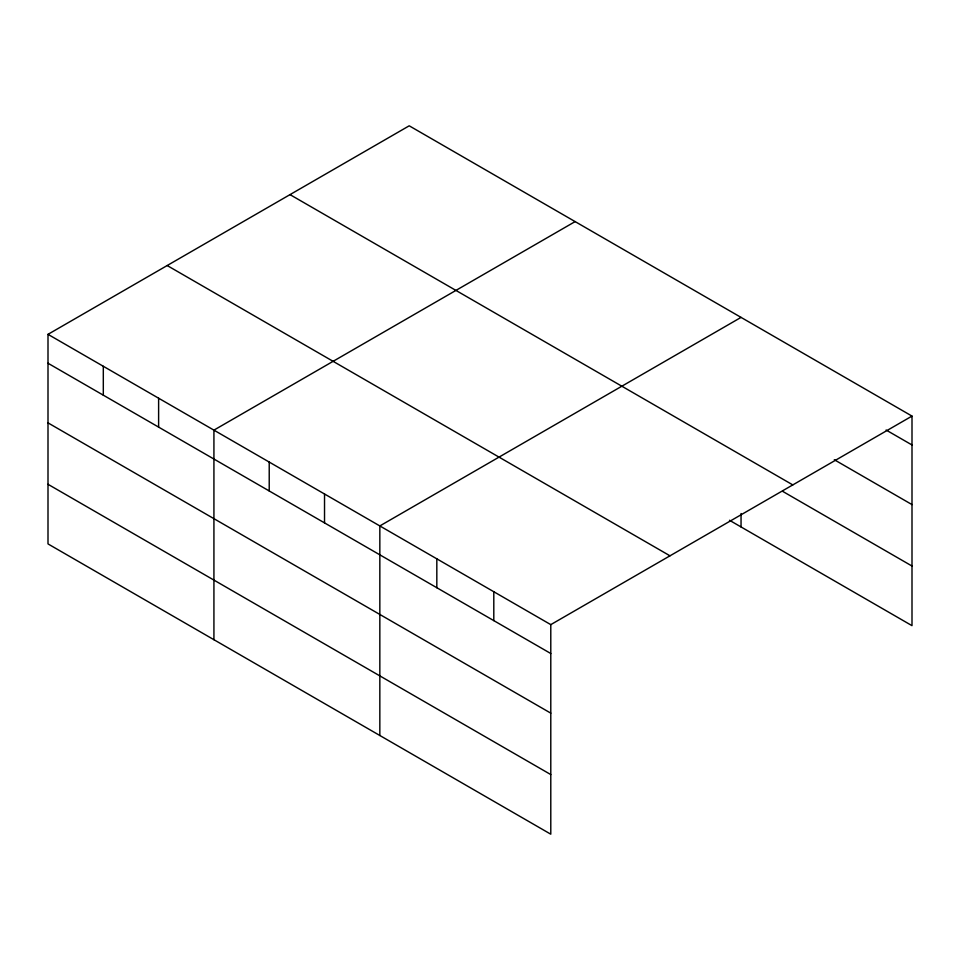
<?xml version="1.0" encoding="UTF-8"?>
<svg xmlns="http://www.w3.org/2000/svg" width="960" height="960" viewBox="0 0 960 960"><rect width="100%" height="100%" fill="white"/><g stroke="black" fill="none" stroke-linecap="round" stroke-linejoin="round"><path stroke-width="1.44" d="M48 334.344L550.788 624.636L550.788 834.192L48 543.912L48 334.344L409.212 125.808L912 416.088L912 625.656L729.48 520.272M575.136 221.592L213.924 430.14L213.924 639.708M741.048 317.388L379.836 525.936L379.836 735.504M550.788 624.636L912 416.088M886.104 430.02L912 444.972M834.3 459.732L912 504.6M290.016 194.628L792.804 484.908M782.496 491.256L912 566.028M167.196 265.536L669.984 555.816M48 363.24L550.788 653.52M48 422.868L550.788 713.148M48 484.296L550.788 774.576M741.048 513.54L741.048 526.956M493.8 591.732L493.8 620.628M436.824 558.828L436.824 587.724M324.528 494.004L324.528 522.9M269.22 462.072L269.22 490.968M158.616 398.208L158.616 427.104M103.308 366.276L103.308 395.172"/></g></svg>
